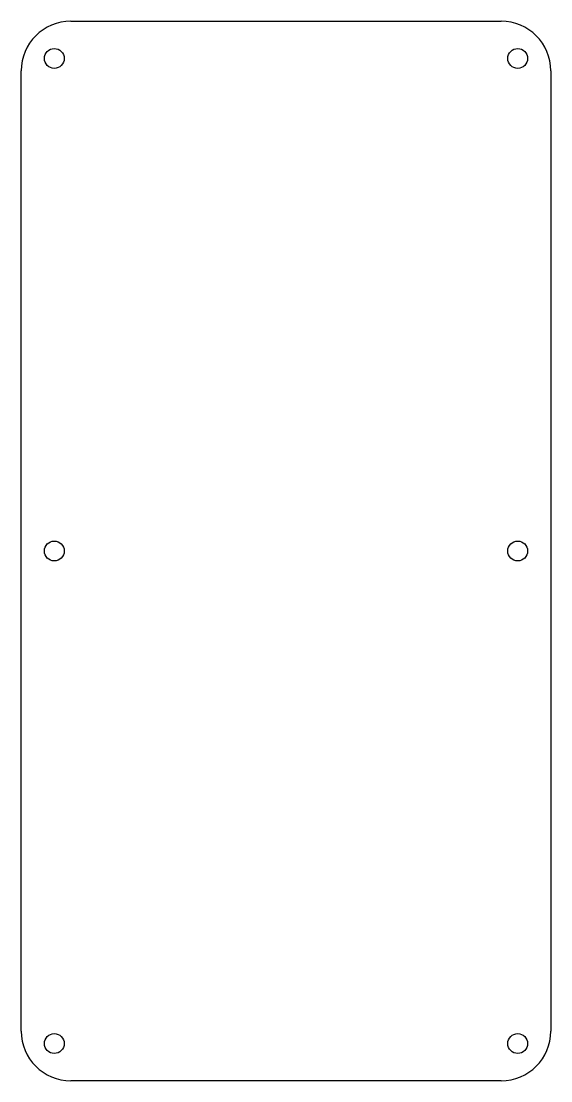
# Model space of a CAD drawing. Header units: millimetres. Extents: x -32 to 32, y -64 to 64.
import ezdxf

# ---------------------------------------------------------------- set-up
doc = ezdxf.new("R2010")
doc.units = ezdxf.units.MM

msp = doc.modelspace()

# ---------------------------------------------------------------- linework, layer by layer
for p, q in [((-26, 64, 7.9), (26, 64, 7.9)), ((-32, -58, 7.9), (-32, 58, 7.9)), ((32, 58, 7.9), (32, -58, 7.9)), ((26, -64, 7.9), (-26, -64, 7.9))]:
    msp.add_line(p, q)
for centre in [(-28, 59.5, 7.9), (28, 59.5, 7.9), (-28, 0, 7.9), (28, 0, 7.9), (-28, -59.5, 7.9), (28, -59.5, 7.9)]:
    msp.add_circle(centre, 1.2)
for centre, start, end in [((-26, 58, 7.9), 90, 180), ((26, 58, 7.9), 0, 90), ((-26, -58, 7.9), 180, 270), ((26, -58, 7.9), -90, 0)]:
    msp.add_arc(centre, 6, start, end)

doc.saveas('drawing.dxf')
